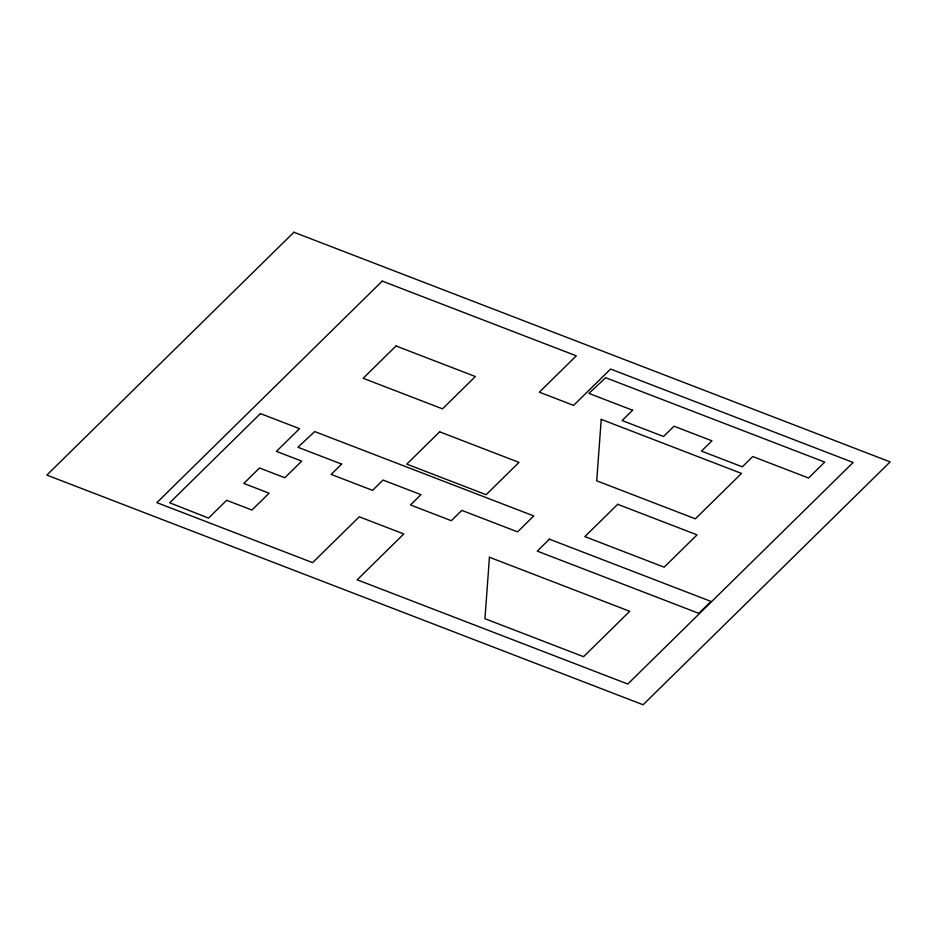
<?xml version="1.0" encoding="UTF-8"?>
<svg xmlns="http://www.w3.org/2000/svg" width="937" height="937" viewBox="0 0 937 937"><rect width="100%" height="100%" fill="white"/><g stroke="black" fill="none" stroke-linecap="round" stroke-linejoin="round"><path stroke-width="1.41" d="M489.442 557.257L484.944 618.701L583.564 656.696L629.734 611.299L489.442 557.257M601.226 419.378L596.728 480.822L695.348 518.817L741.53 473.419L601.226 419.378M293.902 232.247L46.85 475.094L643.098 704.753L890.15 461.906L293.902 232.247M382.249 281.1L156.866 502.642L312.63 562.645L359.258 516.802L403.8 533.961L357.173 579.804L627.778 684.033L853.15 462.48L610.584 369.049L573.608 405.381L539.337 392.181L576.302 355.837L382.249 281.1M260.427 413.604L169.691 502.794L208.553 518.091L226.649 500.299L251.948 510.044L269.095 493.19L243.796 483.445L259.514 467.996L284.813 477.741L301.726 461.121L276.427 451.376L299.524 428.666L260.427 413.604M396.023 345.976L363.158 378.29L442.498 408.848L475.364 376.545L396.023 345.976M341.63 464.096L331.148 474.403L372.551 490.344L383.022 480.049L420.971 494.666L410.5 504.961L451.318 520.691L461.8 510.384L517.564 531.865L533.762 515.947L314.691 431.57L297.931 447.265L341.63 464.096M439.664 431.828L406.799 464.131L486.139 494.701L519.004 462.398L439.664 431.828M632.604 410.242L622.121 420.549L663.525 436.49L673.996 426.194L711.944 440.812L701.473 451.107L742.291 466.837L752.774 456.53L808.537 478.011L824.736 462.093L605.665 377.716L588.904 393.411L632.604 410.242M549.41 539.173L537.264 551.12L698.826 613.348L710.972 601.413L549.41 539.173M617.706 504.305L584.84 536.608L664.181 567.178L697.046 534.863L617.706 504.305"/></g></svg>
